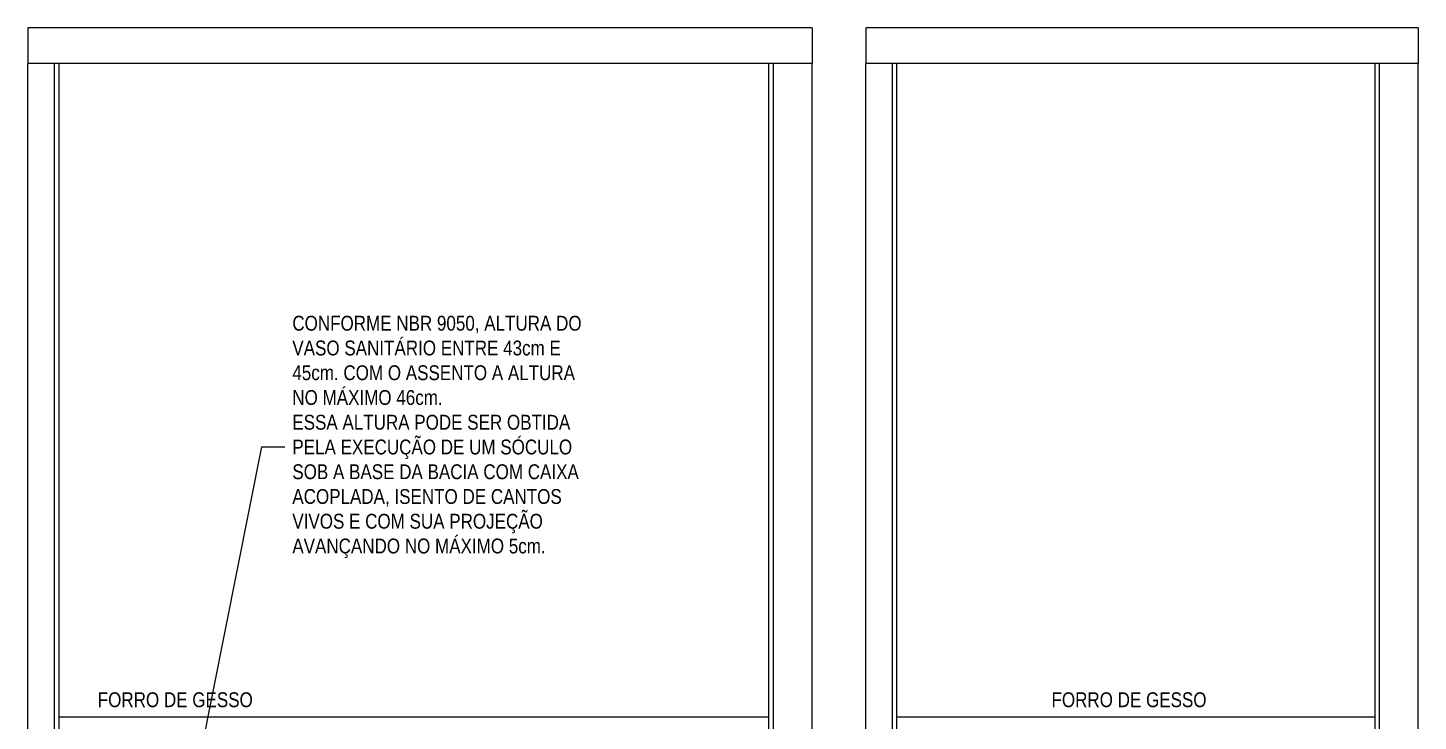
# Model space of a CAD drawing. Header units: metres. Extents: x 3 to 168, y -142 to 28.
# Drawn here: x 97.984 to 102.664, y -84.471 to -82.136 of the extents above; entities that cross this region are included whole.
import ezdxf
from ezdxf import colors
from ezdxf.entities.mleader import LeaderData, LeaderLine
from ezdxf.math import Vec2, Vec3

# ---------------------------------------------------------------- set-up
doc = ezdxf.new("R2010")
doc.units = ezdxf.units.M
for name, color, linetype in [('ARQ-ALV ACAB', 4, 'Continuous'), ('ARQ-ALV OSSO', 5, 'Continuous'), ('ARQ-AUX1', 1, 'Continuous'), ('ARQ-AUX2', 2, 'Continuous'), ('ARQ-SIM', 1, 'Continuous'), ('ARQ-TXT', 2, 'Continuous')]:
    doc.layers.add(name, color=color, linetype=linetype)
doc.styles.add('Adesa', font='ARIALN.TTF')

# ---------------------------------------------------------------- blocks, each defined once
blk = doc.blocks.new('_Open90')
at = {"color": 0, "linetype": 'ByBlock', "lineweight": -2}
for p, q in [((0, 0), (-1, 0)), ((-0.5, 0.5), (0, 0)), ((0, 0), (-0.5, -0.5))]:
    blk.add_line(p, q, dxfattribs=at)
blk = doc.blocks.new('AREAS MOLHADAS')
at = {"layer": 'ARQ-ALV ACAB'}
for p, q in [((98.0888, -86.8157, 0), (98.0888, -82.2557, 0)), ((100.4787, -86.8157, 0), (100.4787, -82.2557, 0)), ((100.9092, -86.8157, 0), (100.9092, -82.2557, 0)), ((102.5191, -86.8157, 0), (102.5191, -82.2557, 0))]:
    blk.add_line(p, q, dxfattribs=at)
at = {"layer": 'ARQ-ALV OSSO'}
for p, q in [((97.9838, -86.8157, 0), (97.9838, -82.2557, 0)), ((98.0738, -86.8157, 0), (98.0738, -82.2557, 0)), ((100.4937, -86.8157, 0), (100.4937, -82.2557, 0)), ((100.6237, -86.8157, 0), (100.6237, -82.2557, 0)), ((100.8042, -86.8157, 0), (100.8042, -82.2557, 0)), ((100.8942, -86.8157, 0), (100.8942, -82.2557, 0)), ((102.5341, -86.8157, 0), (102.5341, -82.2557, 0)), ((102.664, -86.8157, 0), (102.664, -82.2557, 0))]:
    blk.add_line(p, q, dxfattribs=at)
at = {"layer": 'ARQ-AUX1'}
for p, q in [((98.0888, -84.4557, 0), (100.4787, -84.4557, 0)), ((100.9092, -84.4557, 0), (102.5191, -84.4557, 0))]:
    blk.add_line(p, q, dxfattribs=at)
at = {"layer": 'ARQ-AUX2'}
for p, q in [((100.6237, -82.1357, 0), (97.9838, -82.1357, 0)), ((102.664, -82.1357, 0), (100.8042, -82.1357, 0)), ((100.6237, -82.2557, 0), (97.9838, -82.2557, 0)), ((102.664, -82.2557, 0), (100.8042, -82.2557, 0))]:
    blk.add_line(p, q, dxfattribs=at)
at = {"layer": 'ARQ-AUX2', "elevation": 0}
for points in [[(97.9838, -82.1357), (97.9838, -82.2557)], [(100.6237, -82.1357), (100.6237, -82.2557)], [(100.8042, -82.1357), (100.8042, -82.2557)], [(102.664, -82.1357), (102.664, -82.2557)]]:
    blk.add_lwpolyline(points, dxfattribs=at)
at = {"layer": 'ARQ-TXT', "style": 'Adesa'}
for p in [(98.2192, -84.4235, 108.9697), (101.4297, -84.4235, 108.9697)]:
    blk.add_text('FORRO DE GESSO', height=0.05, dxfattribs=at).set_placement(p)
at = {"layer": 'ARQ-SIM'}
ml = blk.add_multileader_mtext('Standard', dxfattribs=at)
ml.set_content('CONFORME NBR 9050, ALTURA DO VASO SANITÁRIO ENTRE 43cm E 45cm. COM O ASSENTO A ALTURA NO MÁXIMO 46cm.\\PESSA ALTURA PODE SER OBTIDA PELA EXECUÇÃO DE UM SÓCULO SOB A BASE DA BACIA COM CAIXA ACOPLADA, ISENTO DE CANTOS VIVOS E COM SUA PROJEÇÃO AVANÇANDO NO MÁXIMO 5cm.', color=2, style='Adesa')
ml.set_leader_properties(color=256)
ml.set_arrow_properties(name='OPEN90')
ml.build(insert=Vec2(0, 0))
ml.multileader.update_dxf_attribs({"text_left_attachment_type": 2, "text_right_attachment_type": 2, "dogleg_length": 0.2, "arrow_head_size": 0.075})
ctx = ml.context
ctx.base_point, ctx.char_height, ctx.arrow_head_size, ctx.landing_gap_size, ctx.plane_origin = Vec3(98.8492, -83.5465, 0.0001), 0.05, 0.075, 0.025, Vec3(97.9276, -84.2017, 0.0001)
ctx.left_attachment, ctx.right_attachment = 2, 2
notes = []
notes.append((ctx, [(0, (1, 1, 0), (98.7717, -83.5465, 0.0001), (1, 0), 0.0775, [(0, [(98.306, -85.8886, 0.0001)], 0, [])])]))
ctx.mtext.insert, ctx.mtext.width, ctx.mtext.flow_direction = Vec3(98.8742, -83.1056, 0.0001), 1.043137, 5
for ctx, leaders in notes:
    for number, flags, end, landing, length, lines in leaders:
        leader = LeaderData()
        leader.index, (leader.has_last_leader_line, leader.has_dogleg_vector, leader.attachment_direction) = number, flags
        leader.last_leader_point, leader.dogleg_vector, leader.dogleg_length = Vec3(end), Vec3(landing), length
        for number, points, colour, breaks in lines:
            line = LeaderLine()
            line.index, line.vertices, line.color, line.breaks = number, Vec3.list(points), colors.encode_raw_color(colour), breaks
            leader.lines.append(line)
        ctx.leaders.append(leader)

msp = doc.modelspace()

# ---------------------------------------------------------------- block references
msp.add_blockref('AREAS MOLHADAS', (0, 0))

doc.saveas('drawing.dxf')
